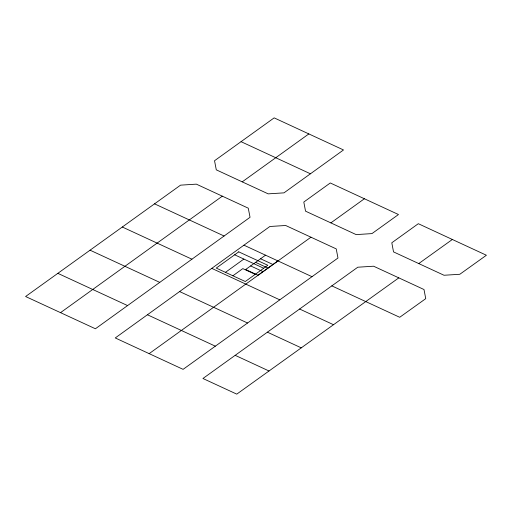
<?xml version="1.0" encoding="UTF-8"?>
<svg xmlns="http://www.w3.org/2000/svg" width="512" height="512" viewBox="0 0 512 512"><rect width="100%" height="100%" fill="white"/><g stroke="black" fill="none" stroke-linecap="round" stroke-linejoin="round"><path stroke-width="0.77" d="M224.083 236.006L95.411 328.768L25.6 296.512L180.55 185.152L196.352 184.147L248.269 208.179L250.042 217.306L224.083 236.006L154.541 203.846M243.93 245.178L115.258 337.946L183.091 369.35L337.971 258.022L336.237 248.902L285.67 225.491L269.869 226.49L243.93 245.178L311.987 276.685M225.446 272.339L243.866 259.059M232.89 275.782L242.822 268.621L255.232 274.355M265.53 255.187L245.658 269.51L258.067 275.245L277.933 260.922M60.525 312.653L222.33 196.166M308.838 133.92L242.221 181.856L216.288 169.837L214.534 160.73L274.163 117.869L343.501 149.958L283.981 192.858L268.179 193.856L242.221 181.856M310.976 237.197L149.152 353.645M330.867 222.886L356.154 234.605L371.955 233.6L398.477 214.528L330.285 182.97L303.808 202.042L305.536 211.168L330.867 222.886L364.403 198.746M398.81 277.862L236.762 394.131L202.938 378.496L357.792 267.213L373.594 266.214L398.81 277.862L424.006 289.53L425.741 298.656L399.712 317.286L331.808 285.869M418.746 263.578L452.352 239.482L486.4 255.245L459.808 274.285L444.013 275.258L393.53 251.898L391.802 242.778L418.323 223.699L452.352 239.482M241.056 141.677L310.438 173.792M260.563 258.765L272.966 264.499M255.597 262.349L268 268.083M234.662 254.797L263.706 268.25M250.63 265.926L263.034 271.661M122.291 227.008L191.923 259.194M299.629 309.024L333.498 324.71M211.77 268.365L279.782 299.846M90.061 250.189L159.757 282.381M179.603 291.552L247.526 323.008M267.398 332.173L301.242 347.846M57.856 273.35L127.571 305.581M235.187 355.334L268.992 370.982M147.418 314.758L215.322 346.17M238.752 251.846L216.237 268.083L245.299 281.517L267.814 265.286L238.752 251.846"/></g></svg>
